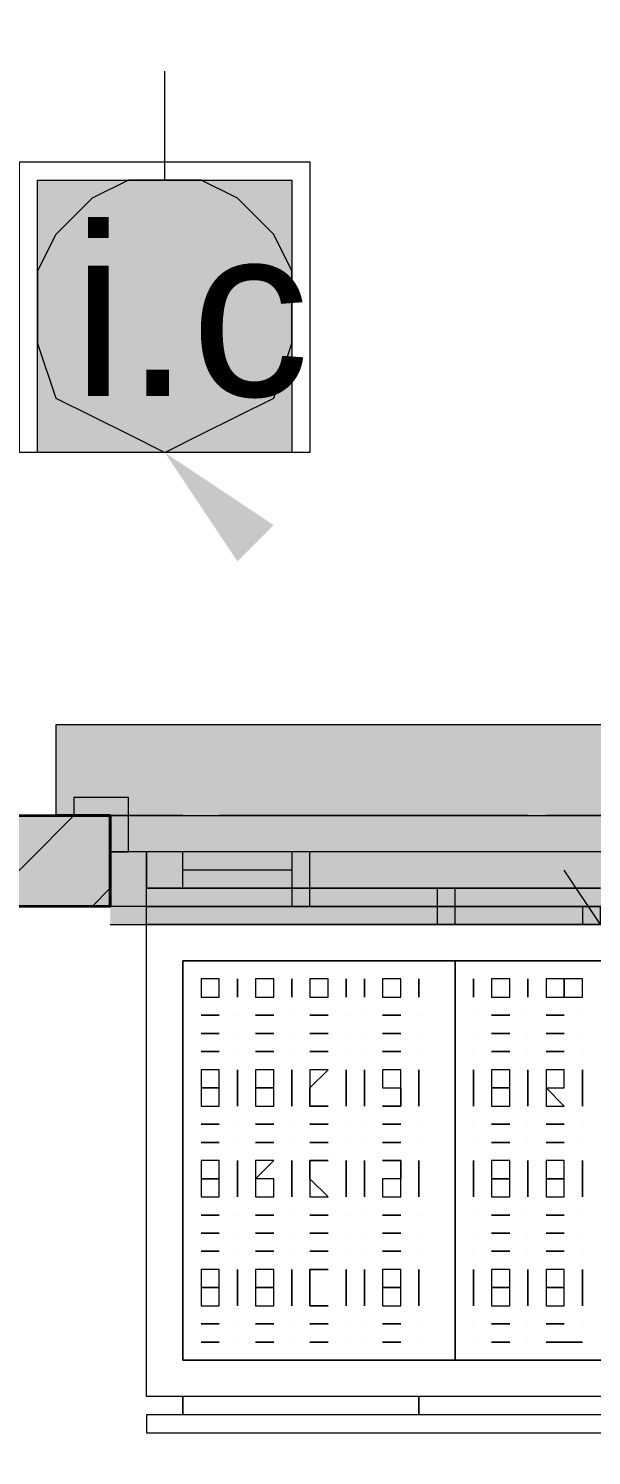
# Model space of a CAD drawing. Header units: millimetres. Extents: x 10281558 to 12820273, y 3651177 to 5996333.
# Drawn here: x 11101397 to 11196805, y 5398517 to 5640401 of the extents above; entities that cross this region are included whole.
import ezdxf

# ---------------------------------------------------------------- set-up
doc = ezdxf.new("R2010")
doc.units = ezdxf.units.MM
doc.layers.add('PDF_Geometry', color=7, linetype='Continuous', true_color=0x029e21)
doc.layers.add('PDF_Solid Fills', color=7, linetype='Continuous', true_color=0xffffff)
doc.layers.add('PDF_Text', color=7, linetype='Continuous')
doc.styles.add('PDF ArialMT', font='arial.ttf')

msp = doc.modelspace()

# ---------------------------------------------------------------- linework, layer by layer
at = {"layer": 'PDF_Geometry', "color": 123, "lineweight": 18, "true_color": 0x70cdbd}
msp.add_lwpolyline([(11364538, 5762431), (11989304, 5762431), (11989304, 5506984), (12303225, 5506984), (12303225, 4912995), (11989304, 4912995), (11989304, 4448268), (11792333, 4448268), (11792333, 4232831), (11383004, 4232831), (11383004, 4448268), (10869034, 4448268), (10869034, 5137665), (10733616, 5137665), (10733616, 5506984), (11364538, 5506984)], close=True, dxfattribs=at)
at = {"layer": 'PDF_Geometry', "color": 23, "lineweight": 20, "true_color": 0xbf8080}
for points in [[(11124480, 5614703), (11124480, 5633169)], [(11198344, 5488518), (11192188, 5497751)]]:
    msp.add_lwpolyline(points, dxfattribs=at)
at = {"layer": 'PDF_Geometry', "color": 7, "lineweight": 13}
for points in [[(11149101, 5617780), (11149101, 5568538), (11099859, 5568538), (11099859, 5617780)], [(11102936, 5614703), (11146024, 5614703), (11146024, 5568538), (11102936, 5568538)], [(11146024, 5614703), (11146024, 5568538), (11102936, 5568538), (11102936, 5614703)], [(11146024, 5593159), (11146024, 5599314), (11142946, 5605470), (11136791, 5611625), (11130635, 5614703), (11124480, 5614703), (11118325, 5614703), (11112169, 5611625), (11106014, 5605470), (11102936, 5599314), (11102936, 5593159), (11102936, 5587004), (11106014, 5577771), (11112169, 5574693), (11118325, 5571615), (11124480, 5568538), (11130635, 5571615), (11136791, 5574693), (11142946, 5577771), (11146024, 5587004)]]:
    msp.add_lwpolyline(points, close=True, dxfattribs=at)
at = {"layer": 'PDF_Geometry', "color": 30, "lineweight": 18, "true_color": 0xff6600}
for points in [[(11290674, 5506984), (11290674, 5522373), (11106014, 5522373), (11106014, 5506984)], [(11127558, 5506984), (11115247, 5506984), (11115247, 5500829), (11118325, 5500829), (11118325, 5506984), (11115247, 5506984)], [(11167567, 5506984), (11146024, 5506984)], [(11210654, 5506984), (11189111, 5506984)], [(11149101, 5500829), (11121402, 5500829)], [(11173723, 5500829), (11146024, 5500829)], [(11229120, 5500829), (11198344, 5500829), (11170645, 5500829)], [(11281441, 5491596), (11115247, 5491596)], [(11121402, 5488518), (11149101, 5488518)], [(11146024, 5488518), (11173723, 5488518)], [(11170645, 5488518), (11198344, 5488518), (11229120, 5488518)]]:
    msp.add_lwpolyline(points, dxfattribs=at)
msp.add_lwpolyline([(11118325, 5510062), (11109092, 5510062), (11109092, 5506984), (11118325, 5506984)], close=True, dxfattribs=at)
at = {"layer": 'PDF_Geometry', "color": 7, "lineweight": 35}
msp.add_lwpolyline([(11115247, 5506984), (11115247, 5500829), (11115247, 5506984), (11115247, 5500829), (11115247, 5491596), (11115247, 5500829), (11115247, 5491596), (11004451, 5491596), (11004451, 5506984), (11115247, 5506984), (11115247, 5500829), (11115247, 5506984), (11106014, 5506984), (11115247, 5506984), (11109092, 5506984)], dxfattribs=at)
at = {"layer": 'PDF_Geometry', "color": 11, "lineweight": 13, "true_color": 0xfd8279}
for points in [[(11093703, 5491596), (11109092, 5506984)], [(11112169, 5491596), (11115247, 5494674)]]:
    msp.add_lwpolyline(points, dxfattribs=at)
at = {"layer": 'PDF_Geometry', "color": 132, "lineweight": 18, "true_color": 0x00bfbf}
for points in [[(11124480, 5506984), (11102936, 5506984)], [(11155257, 5506984), (11133713, 5506984)], [(11186033, 5506984), (11164490, 5506984)], [(11133713, 5491596), (11112169, 5491596)], [(11164490, 5491596), (11142946, 5491596)], [(11195266, 5491596), (11173723, 5491596)]]:
    msp.add_lwpolyline(points, dxfattribs=at)
at = {"layer": 'PDF_Geometry', "color": 123, "lineweight": 20, "true_color": 0x70cdbd}
msp.add_lwpolyline([(11164490, 5506984), (11133713, 5506984)], dxfattribs=at)
at = {"layer": 'PDF_Geometry', "lineweight": 20}
for points in [[(11127558, 5503907), (11127558, 5503907)], [(11127558, 5503907), (11127558, 5503907)], [(11127558, 5503907), (11127558, 5503907)], [(11127558, 5488518), (11127558, 5488518)], [(11167567, 5488518), (11167567, 5488518)], [(11136791, 5476208), (11136791, 5479285), (11136791, 5476208)], [(11146024, 5479285), (11146024, 5476208), (11146024, 5479285)], [(11155257, 5476208), (11155257, 5479285), (11155257, 5476208)], [(11158334, 5476208), (11158334, 5479285), (11158334, 5476208)], [(11167567, 5479285), (11167567, 5476208), (11167567, 5479285)], [(11173723, 5479285), (11173723, 5479285)], [(11176800, 5476208), (11176800, 5479285), (11176800, 5476208)], [(11186033, 5476208), (11186033, 5479285), (11186033, 5476208)], [(11149101, 5476208), (11152179, 5476208)], [(11133713, 5473130), (11130635, 5473130), (11133713, 5473130)], [(11136791, 5473130), (11136791, 5473130)], [(11142946, 5473130), (11139868, 5473130), (11142946, 5473130)], [(11146024, 5473130), (11146024, 5473130)], [(11149101, 5473130), (11152179, 5473130), (11149101, 5473130)], [(11155257, 5473130), (11155257, 5473130)], [(11158334, 5473130), (11158334, 5473130)], [(11158334, 5473130), (11158334, 5473130)], [(11164490, 5473130), (11161412, 5473130), (11164490, 5473130)], [(11167567, 5473130), (11167567, 5473130)], [(11176800, 5473130), (11176800, 5473130)], [(11182956, 5473130), (11179878, 5473130), (11182956, 5473130)], [(11186033, 5473130), (11186033, 5473130)], [(11189111, 5473130), (11192188, 5473130), (11189111, 5473130)], [(11195266, 5473130), (11195266, 5473130)], [(11133713, 5470052), (11130635, 5470052), (11133713, 5470052)], [(11136791, 5470052), (11136791, 5470052)], [(11142946, 5470052), (11139868, 5470052), (11142946, 5470052)], [(11146024, 5470052), (11146024, 5470052)], [(11149101, 5470052), (11152179, 5470052), (11149101, 5470052)], [(11155257, 5470052), (11155257, 5470052)], [(11158334, 5470052), (11158334, 5470052)], [(11164490, 5470052), (11161412, 5470052), (11164490, 5470052)], [(11167567, 5470052), (11167567, 5470052)], [(11167567, 5470052), (11167567, 5470052)], [(11173723, 5470052), (11173723, 5466975)], [(11176800, 5470052), (11176800, 5470052)], [(11179878, 5470052), (11182956, 5470052), (11179878, 5470052)], [(11186033, 5470052), (11186033, 5470052)], [(11192188, 5470052), (11189111, 5470052), (11192188, 5470052)], [(11195266, 5470052), (11195266, 5470052)], [(11133713, 5466975), (11130635, 5466975), (11133713, 5466975)], [(11136791, 5466975), (11136791, 5466975)], [(11142946, 5466975), (11139868, 5466975), (11142946, 5466975)], [(11146024, 5466975), (11146024, 5466975)], [(11149101, 5466975), (11152179, 5466975), (11149101, 5466975)], [(11155257, 5466975), (11155257, 5466975)], [(11158334, 5466975), (11158334, 5466975)], [(11164490, 5466975), (11161412, 5466975), (11164490, 5466975)], [(11167567, 5466975), (11167567, 5466975)], [(11176800, 5466975), (11176800, 5466975)], [(11176800, 5466975), (11176800, 5466975)], [(11179878, 5466975), (11182956, 5466975), (11179878, 5466975)], [(11186033, 5466975), (11186033, 5466975)], [(11192188, 5466975), (11189111, 5466975), (11192188, 5466975)], [(11195266, 5466975), (11195266, 5466975)], [(11136791, 5460819), (11136791, 5463897), (11136791, 5460819)], [(11146024, 5460819), (11146024, 5463897), (11146024, 5460819)], [(11155257, 5463897), (11155257, 5460819), (11155257, 5463897)], [(11158334, 5463897), (11158334, 5460819), (11158334, 5463897)], [(11167567, 5463897), (11167567, 5460819), (11167567, 5463897)], [(11176800, 5463897), (11176800, 5460819), (11176800, 5463897)], [(11186033, 5463897), (11186033, 5460819), (11186033, 5463897)], [(11195266, 5460819), (11195266, 5463897), (11195266, 5460819)], [(11136791, 5457742), (11136791, 5460819), (11136791, 5457742)], [(11146024, 5457742), (11146024, 5460819), (11146024, 5457742)], [(11155257, 5457742), (11155257, 5460819), (11155257, 5457742)], [(11158334, 5457742), (11158334, 5460819), (11158334, 5457742)], [(11167567, 5457742), (11167567, 5460819), (11167567, 5457742)], [(11176800, 5457742), (11176800, 5460819), (11176800, 5457742)], [(11186033, 5457742), (11186033, 5460819), (11186033, 5457742)], [(11189111, 5460819), (11189111, 5460819)], [(11195266, 5457742), (11195266, 5460819), (11195266, 5457742)], [(11133713, 5454664), (11130635, 5454664), (11133713, 5454664)], [(11136791, 5454664), (11136791, 5454664)], [(11142946, 5454664), (11139868, 5454664), (11142946, 5454664)], [(11146024, 5454664), (11146024, 5454664)], [(11149101, 5454664), (11152179, 5454664), (11149101, 5454664)], [(11155257, 5454664), (11155257, 5454664)], [(11158334, 5454664), (11158334, 5454664)], [(11164490, 5454664), (11161412, 5454664), (11164490, 5454664)], [(11167567, 5454664), (11167567, 5454664)], [(11176800, 5454664), (11176800, 5454664)], [(11179878, 5454664), (11182956, 5454664), (11179878, 5454664)], [(11186033, 5454664), (11186033, 5454664)], [(11189111, 5454664), (11192188, 5454664), (11189111, 5454664)], [(11195266, 5454664), (11195266, 5454664)], [(11133713, 5451586), (11130635, 5451586), (11133713, 5451586)], [(11136791, 5451586), (11136791, 5451586)], [(11142946, 5451586), (11139868, 5451586), (11142946, 5451586)], [(11146024, 5451586), (11146024, 5451586)], [(11149101, 5451586), (11152179, 5451586), (11149101, 5451586)], [(11155257, 5451586), (11155257, 5451586)], [(11158334, 5451586), (11158334, 5451586)], [(11164490, 5451586), (11161412, 5451586), (11164490, 5451586)], [(11167567, 5451586), (11167567, 5451586)], [(11176800, 5451586), (11176800, 5451586)], [(11179878, 5451586), (11182956, 5451586), (11179878, 5451586)], [(11186033, 5451586), (11186033, 5451586)], [(11192188, 5451586), (11189111, 5451586), (11192188, 5451586)], [(11195266, 5451586), (11195266, 5451586)], [(11136791, 5445431), (11136791, 5448509), (11136791, 5445431)], [(11146024, 5448509), (11146024, 5445431), (11146024, 5448509)], [(11155257, 5448509), (11155257, 5445431), (11155257, 5448509)], [(11158334, 5448509), (11158334, 5445431), (11158334, 5448509)], [(11167567, 5448509), (11167567, 5445431), (11167567, 5448509)], [(11176800, 5448509), (11176800, 5445431), (11176800, 5448509)], [(11186033, 5448509), (11186033, 5445431), (11186033, 5448509)], [(11195266, 5445431), (11195266, 5448509), (11195266, 5445431)], [(11136791, 5442353), (11136791, 5445431), (11136791, 5442353)], [(11146024, 5442353), (11146024, 5445431), (11146024, 5442353)], [(11155257, 5442353), (11155257, 5445431), (11155257, 5442353)], [(11158334, 5442353), (11158334, 5445431), (11158334, 5442353)], [(11167567, 5445431), (11167567, 5442353), (11167567, 5445431)], [(11176800, 5442353), (11176800, 5445431), (11176800, 5442353)], [(11186033, 5442353), (11186033, 5445431), (11186033, 5442353)], [(11195266, 5442353), (11195266, 5445431), (11195266, 5442353)], [(11130635, 5439276), (11133713, 5439276), (11130635, 5439276)], [(11136791, 5439276), (11136791, 5439276)], [(11142946, 5439276), (11139868, 5439276), (11142946, 5439276)], [(11146024, 5439276), (11146024, 5439276)], [(11149101, 5439276), (11152179, 5439276), (11149101, 5439276)], [(11155257, 5439276), (11155257, 5439276)], [(11158334, 5439276), (11158334, 5439276)], [(11164490, 5439276), (11161412, 5439276), (11164490, 5439276)], [(11167567, 5439276), (11167567, 5439276)], [(11176800, 5439276), (11176800, 5439276)], [(11179878, 5439276), (11182956, 5439276), (11179878, 5439276)], [(11186033, 5439276), (11186033, 5439276)], [(11192188, 5439276), (11189111, 5439276), (11192188, 5439276)], [(11195266, 5439276), (11195266, 5439276)], [(11130635, 5436198), (11133713, 5436198), (11130635, 5436198)], [(11136791, 5436198), (11136791, 5436198)], [(11142946, 5436198), (11139868, 5436198), (11142946, 5436198)], [(11146024, 5436198), (11146024, 5436198)], [(11149101, 5436198), (11152179, 5436198), (11149101, 5436198)], [(11155257, 5436198), (11155257, 5436198)], [(11158334, 5436198), (11158334, 5436198)], [(11164490, 5436198), (11161412, 5436198), (11164490, 5436198)], [(11167567, 5436198), (11167567, 5436198)], [(11176800, 5436198), (11176800, 5436198)], [(11179878, 5436198), (11182956, 5436198), (11179878, 5436198)], [(11186033, 5436198), (11186033, 5436198)], [(11192188, 5436198), (11189111, 5436198), (11192188, 5436198)], [(11195266, 5436198), (11195266, 5436198)], [(11133713, 5433120), (11130635, 5433120), (11133713, 5433120)], [(11136791, 5433120), (11136791, 5433120)], [(11142946, 5433120), (11139868, 5433120), (11142946, 5433120)], [(11146024, 5433120), (11146024, 5433120)], [(11149101, 5433120), (11152179, 5433120), (11149101, 5433120)], [(11155257, 5433120), (11155257, 5433120)], [(11158334, 5433120), (11158334, 5433120)], [(11164490, 5433120), (11161412, 5433120), (11164490, 5433120)], [(11167567, 5433120), (11167567, 5433120)], [(11176800, 5433120), (11176800, 5433120)], [(11179878, 5433120), (11182956, 5433120), (11179878, 5433120)], [(11186033, 5433120), (11186033, 5433120)], [(11189111, 5433120), (11192188, 5433120), (11189111, 5433120)], [(11189111, 5433120), (11192188, 5433120)], [(11195266, 5433120), (11195266, 5433120)], [(11136791, 5426965), (11136791, 5430043), (11136791, 5426965)], [(11146024, 5430043), (11146024, 5426965), (11146024, 5430043)], [(11155257, 5426965), (11155257, 5430043), (11155257, 5426965)], [(11158334, 5430043), (11158334, 5426965), (11158334, 5430043)], [(11167567, 5426965), (11167567, 5430043), (11167567, 5426965)], [(11176800, 5430043), (11176800, 5426965), (11176800, 5430043)], [(11186033, 5430043), (11186033, 5426965), (11186033, 5430043)], [(11195266, 5426965), (11195266, 5430043), (11195266, 5426965)], [(11136791, 5423887), (11136791, 5426965), (11136791, 5423887)], [(11146024, 5426965), (11146024, 5423887), (11146024, 5426965)], [(11155257, 5423887), (11155257, 5426965), (11155257, 5423887)], [(11158334, 5426965), (11158334, 5423887), (11158334, 5426965)], [(11167567, 5423887), (11167567, 5426965), (11167567, 5423887)], [(11173723, 5426965), (11173723, 5426965)], [(11176800, 5423887), (11176800, 5426965), (11176800, 5423887)], [(11186033, 5423887), (11186033, 5426965), (11186033, 5423887)], [(11195266, 5423887), (11195266, 5426965), (11195266, 5423887)], [(11167567, 5423887), (11167567, 5423887)], [(11133713, 5420810), (11130635, 5420810), (11133713, 5420810)], [(11136791, 5420810), (11136791, 5420810)], [(11142946, 5420810), (11139868, 5420810), (11142946, 5420810)], [(11146024, 5420810), (11146024, 5420810)], [(11149101, 5420810), (11152179, 5420810), (11149101, 5420810)], [(11155257, 5420810), (11155257, 5420810)], [(11158334, 5420810), (11158334, 5420810)], [(11158334, 5420810), (11158334, 5420810)], [(11164490, 5420810), (11161412, 5420810), (11164490, 5420810)], [(11167567, 5420810), (11167567, 5420810)], [(11176800, 5420810), (11176800, 5420810)], [(11179878, 5420810), (11182956, 5420810), (11179878, 5420810)], [(11186033, 5420810), (11186033, 5420810)], [(11189111, 5420810), (11192188, 5420810), (11189111, 5420810)], [(11195266, 5420810), (11195266, 5420810)], [(11133713, 5417732), (11130635, 5417732), (11133713, 5417732)], [(11136791, 5417732), (11136791, 5417732)], [(11139868, 5417732), (11142946, 5417732), (11139868, 5417732)], [(11146024, 5417732), (11146024, 5417732)], [(11149101, 5417732), (11152179, 5417732), (11149101, 5417732)], [(11149101, 5417732), (11152179, 5417732)], [(11155257, 5417732), (11155257, 5417732)], [(11158334, 5417732), (11158334, 5417732)], [(11161412, 5417732), (11164490, 5417732), (11161412, 5417732)], [(11167567, 5417732), (11167567, 5417732)], [(11176800, 5417732), (11176800, 5417732)], [(11179878, 5417732), (11182956, 5417732), (11179878, 5417732)], [(11186033, 5417732), (11186033, 5417732)], [(11189111, 5417732), (11192188, 5417732), (11189111, 5417732)], [(11195266, 5417732), (11192188, 5417732), (11195266, 5417732)], [(11173723, 5414654), (11173723, 5414654)], [(11127558, 5405422), (11127558, 5408499), (11127558, 5405422), (11127558, 5408499), (11127558, 5405422), (11127558, 5408499), (11127558, 5405422), (11127558, 5408499), (11127558, 5405422), (11127558, 5408499), (11127558, 5405422), (11127558, 5408499), (11127558, 5405422), (11127558, 5408499)], [(11167567, 5405422), (11167567, 5408499), (11167567, 5405422), (11167567, 5408499), (11167567, 5405422), (11167567, 5408499), (11167567, 5405422), (11167567, 5408499), (11167567, 5405422), (11167567, 5408499), (11167567, 5405422), (11167567, 5408499), (11167567, 5405422), (11167567, 5408499)]]:
    msp.add_lwpolyline(points, dxfattribs=at)
at = {"layer": 'PDF_Geometry', "color": 30, "lineweight": 20, "true_color": 0xff6600}
for points in [[(11115247, 5488518), (11121402, 5488518), (11121402, 5500829), (11115247, 5500829)], [(11146024, 5500829), (11127558, 5500829)], [(11146024, 5497751), (11127558, 5497751)], [(11127558, 5494674), (11146024, 5494674)], [(11149101, 5491596), (11170645, 5491596)], [(11173723, 5488518), (11195266, 5488518)]]:
    msp.add_lwpolyline(points, dxfattribs=at)
for points in [[(11121402, 5494674), (11127558, 5494674), (11127558, 5500829), (11121402, 5500829)], [(11149101, 5494674), (11170645, 5494674), (11149101, 5494674), (11149101, 5500829), (11146024, 5500829), (11146024, 5494674)], [(11146024, 5491596), (11149101, 5491596), (11149101, 5494674), (11146024, 5494674)], [(11173723, 5491596), (11195266, 5491596), (11173723, 5491596), (11173723, 5494674), (11170645, 5494674), (11170645, 5491596)], [(11170645, 5488518), (11173723, 5488518), (11173723, 5491596), (11170645, 5491596)], [(11198344, 5491596), (11195266, 5491596), (11195266, 5488518), (11198344, 5488518)]]:
    msp.add_lwpolyline(points, close=True, dxfattribs=at)
at = {"layer": 'PDF_Geometry', "color": 7, "lineweight": 0, "true_color": 0xffffff}
for points in [[(11149101, 5494674), (11121402, 5494674), (11149101, 5494674)], [(11173723, 5494674), (11146024, 5494674), (11173723, 5494674)], [(11198344, 5494674), (11170645, 5494674), (11198344, 5494674)]]:
    msp.add_lwpolyline(points, dxfattribs=at)
at = {"layer": 'PDF_Geometry', "lineweight": 20}
for points in [[(11121402, 5491596), (11336839, 5491596), (11336839, 5488518), (11121402, 5488518)], [(11336839, 5408499), (11121402, 5408499), (11121402, 5488518), (11336839, 5488518)], [(11127558, 5482363), (11173723, 5482363), (11173723, 5414654), (11127558, 5414654)], [(11330683, 5482363), (11127558, 5482363), (11127558, 5414654), (11330683, 5414654)], [(11173723, 5482363), (11216810, 5482363), (11216810, 5414654), (11173723, 5414654)], [(11133713, 5476208), (11133713, 5479285), (11130635, 5479285), (11130635, 5476208)], [(11142946, 5476208), (11142946, 5479285), (11139868, 5479285), (11139868, 5476208)], [(11149101, 5476208), (11152179, 5476208), (11152179, 5479285), (11149101, 5479285)], [(11164490, 5476208), (11164490, 5479285), (11161412, 5479285), (11161412, 5476208)], [(11182956, 5476208), (11182956, 5479285), (11179878, 5479285), (11179878, 5476208)], [(11189111, 5479285), (11189111, 5476208), (11192188, 5476208), (11192188, 5479285)], [(11192188, 5476208), (11195266, 5476208), (11195266, 5479285), (11192188, 5479285)], [(11133713, 5463897), (11130635, 5463897), (11130635, 5460819), (11133713, 5460819)], [(11142946, 5463897), (11139868, 5463897), (11139868, 5460819), (11142946, 5460819)], [(11149101, 5460819), (11152179, 5463897), (11149101, 5463897)], [(11161412, 5463897), (11161412, 5460819), (11164490, 5460819), (11164490, 5463897)], [(11179878, 5460819), (11182956, 5460819), (11182956, 5463897), (11179878, 5463897)], [(11189111, 5460819), (11192188, 5460819), (11192188, 5463897), (11189111, 5463897)], [(11133713, 5457742), (11133713, 5460819), (11130635, 5460819), (11130635, 5457742)], [(11142946, 5457742), (11142946, 5460819), (11139868, 5460819), (11139868, 5457742)], [(11149101, 5457742), (11152179, 5457742), (11149101, 5457742), (11149101, 5460819)], [(11164490, 5457742), (11164490, 5460819), (11164490, 5457742), (11161412, 5457742)], [(11179878, 5457742), (11182956, 5457742), (11182956, 5460819), (11179878, 5460819)], [(11189111, 5457742), (11192188, 5457742), (11189111, 5460819)], [(11133713, 5448509), (11130635, 5448509), (11130635, 5445431), (11133713, 5445431)], [(11142946, 5448509), (11139868, 5448509), (11139868, 5445431)], [(11149101, 5445431), (11149101, 5448509), (11152179, 5448509), (11149101, 5448509)], [(11164490, 5448509), (11161412, 5448509), (11164490, 5448509), (11164490, 5445431)], [(11179878, 5445431), (11182956, 5445431), (11182956, 5448509), (11179878, 5448509)], [(11189111, 5448509), (11189111, 5445431), (11192188, 5445431), (11192188, 5448509)], [(11133713, 5442353), (11133713, 5445431), (11130635, 5445431), (11130635, 5442353)], [(11142946, 5442353), (11142946, 5445431), (11139868, 5445431), (11139868, 5442353)], [(11149101, 5442353), (11152179, 5442353), (11149101, 5445431)], [(11164490, 5442353), (11164490, 5445431), (11161412, 5445431), (11161412, 5442353)], [(11179878, 5442353), (11182956, 5442353), (11182956, 5445431), (11179878, 5445431)], [(11189111, 5442353), (11192188, 5442353), (11192188, 5445431), (11189111, 5445431)], [(11133713, 5430043), (11130635, 5430043), (11130635, 5426965), (11133713, 5426965)], [(11139868, 5430043), (11139868, 5426965), (11142946, 5426965), (11142946, 5430043)], [(11149101, 5426965), (11149101, 5430043), (11152179, 5430043), (11149101, 5430043)], [(11164490, 5426965), (11164490, 5430043), (11161412, 5430043), (11161412, 5426965)], [(11179878, 5426965), (11182956, 5426965), (11182956, 5430043), (11179878, 5430043)], [(11189111, 5430043), (11189111, 5426965), (11192188, 5426965), (11192188, 5430043)], [(11133713, 5423887), (11133713, 5426965), (11130635, 5426965), (11130635, 5423887)], [(11142946, 5423887), (11142946, 5426965), (11139868, 5426965), (11139868, 5423887)], [(11149101, 5423887), (11152179, 5423887), (11149101, 5423887), (11149101, 5426965)], [(11164490, 5426965), (11161412, 5426965), (11161412, 5423887), (11164490, 5423887)], [(11179878, 5423887), (11182956, 5423887), (11182956, 5426965), (11179878, 5426965)], [(11192188, 5426965), (11189111, 5426965), (11189111, 5423887), (11192188, 5423887)], [(11121402, 5402344), (11336839, 5402344), (11336839, 5405422), (11121402, 5405422)]]:
    msp.add_lwpolyline(points, close=True, dxfattribs=at)
at = {"layer": 'PDF_Solid Fills', "color": 7, "true_color": 0xf2f9ff, "transparency": 33554559}
for points in [[(11102936, 5614703), (11146024, 5614703), (11146024, 5614703)], [(11146024, 5568538), (11102936, 5568538), (11102936, 5614703)], [(11102936, 5614703), (11146024, 5614703), (11146024, 5568538)], [(11146024, 5568538), (11146024, 5568538), (11102936, 5568538)]]:
    msp.add_solid(points, dxfattribs=at)
at = {"layer": 'PDF_Solid Fills', "color": 23, "true_color": 0xbf8080, "transparency": 33554559}
msp.add_solid([(11124480, 5568538), (11142946, 5556227), (11136791, 5550072)], dxfattribs=at)
at = {"layer": 'PDF_Solid Fills', "transparency": 33554559}
for points in [[(11106014, 5522373), (11290674, 5522373), (11290674, 5522373)], [(11290674, 5522373), (11106014, 5522373), (11290674, 5506984)], [(11106014, 5522373), (11290674, 5506984), (11106014, 5506984)], [(11118325, 5510062), (11109092, 5510062), (11118325, 5506984)], [(11109092, 5510062), (11118325, 5506984), (11109092, 5506984)], [(11004451, 5506984), (11115247, 5506984), (11115247, 5506984)], [(11115247, 5506984), (11004451, 5506984), (11115247, 5500829)], [(11004451, 5506984), (11115247, 5500829), (11004451, 5500829)], [(11115247, 5506984), (11290674, 5506984), (11290674, 5506984)], [(11290674, 5506984), (11290674, 5506984), (11115247, 5506984)], [(11281441, 5500829), (11115247, 5500829), (11115247, 5506984)], [(11115247, 5506984), (11281441, 5506984), (11281441, 5500829)], [(11118325, 5506984), (11115247, 5506984), (11118325, 5500829)], [(11115247, 5506984), (11118325, 5500829), (11115247, 5500829)], [(11115247, 5491596), (11004451, 5491596), (11004451, 5500829)], [(11004451, 5500829), (11115247, 5500829), (11115247, 5491596)], [(11115247, 5500829), (11281441, 5500829), (11281441, 5500829)], [(11281441, 5491596), (11115247, 5491596), (11115247, 5500829)], [(11115247, 5500829), (11281441, 5500829), (11281441, 5491596)], [(11281441, 5500829), (11281441, 5500829), (11115247, 5500829)], [(11121402, 5500829), (11115247, 5500829), (11121402, 5488518)], [(11115247, 5500829), (11121402, 5488518), (11115247, 5488518)], [(11121402, 5500829), (11149101, 5500829), (11149101, 5500829)], [(11149101, 5500829), (11121402, 5500829), (11149101, 5494674)], [(11121402, 5500829), (11149101, 5494674), (11121402, 5494674)], [(11121402, 5500829), (11127558, 5500829), (11127558, 5500829)], [(11127558, 5494674), (11121402, 5494674), (11121402, 5500829)], [(11121402, 5500829), (11127558, 5500829), (11127558, 5494674)], [(11127558, 5500829), (11127558, 5494674), (11146024, 5494674)], [(11127558, 5500829), (11146024, 5500829), (11146024, 5494674)], [(11146024, 5500829), (11173723, 5500829), (11173723, 5500829)], [(11173723, 5500829), (11146024, 5500829), (11173723, 5494674)], [(11146024, 5500829), (11173723, 5494674), (11146024, 5494674)], [(11149101, 5500829), (11146024, 5500829), (11149101, 5494674)], [(11146024, 5500829), (11149101, 5494674), (11146024, 5494674)], [(11170645, 5500829), (11198344, 5500829), (11198344, 5500829)], [(11198344, 5500829), (11170645, 5500829), (11198344, 5494674)], [(11170645, 5500829), (11198344, 5494674), (11170645, 5494674)], [(11121402, 5494674), (11149101, 5494674), (11149101, 5494674)], [(11149101, 5488518), (11121402, 5488518), (11121402, 5494674)], [(11121402, 5494674), (11149101, 5494674), (11149101, 5488518)], [(11127558, 5494674), (11127558, 5494674), (11121402, 5494674)], [(11146024, 5494674), (11173723, 5494674), (11173723, 5494674)], [(11173723, 5488518), (11146024, 5488518), (11146024, 5494674)], [(11146024, 5494674), (11173723, 5494674), (11173723, 5488518)], [(11149101, 5494674), (11146024, 5494674), (11149101, 5491596)], [(11146024, 5494674), (11149101, 5491596), (11146024, 5491596)], [(11149101, 5494674), (11170645, 5494674), (11170645, 5494674)], [(11170645, 5491596), (11149101, 5491596), (11149101, 5494674)], [(11149101, 5494674), (11170645, 5494674), (11170645, 5491596)], [(11170645, 5494674), (11198344, 5494674), (11198344, 5494674)], [(11198344, 5488518), (11170645, 5488518), (11170645, 5494674)], [(11170645, 5494674), (11198344, 5494674), (11198344, 5488518)], [(11173723, 5494674), (11170645, 5494674), (11173723, 5491596)], [(11170645, 5494674), (11173723, 5491596), (11170645, 5491596)], [(11115247, 5491596), (11115247, 5491596), (11004451, 5491596)], [(11281441, 5491596), (11281441, 5491596), (11115247, 5491596)], [(11170645, 5491596), (11170645, 5491596), (11149101, 5491596)], [(11173723, 5491596), (11170645, 5491596), (11173723, 5488518)], [(11170645, 5491596), (11173723, 5488518), (11170645, 5488518)], [(11173723, 5491596), (11195266, 5491596), (11195266, 5491596)], [(11195266, 5488518), (11173723, 5488518), (11173723, 5491596)], [(11173723, 5491596), (11195266, 5491596), (11195266, 5488518)], [(11198344, 5491596), (11195266, 5491596), (11198344, 5488518)], [(11195266, 5491596), (11198344, 5488518), (11195266, 5488518)], [(11149101, 5488518), (11149101, 5488518), (11121402, 5488518)], [(11173723, 5488518), (11173723, 5488518), (11146024, 5488518)], [(11198344, 5488518), (11198344, 5488518), (11170645, 5488518)], [(11195266, 5488518), (11195266, 5488518), (11173723, 5488518)]]:
    msp.add_solid(points, dxfattribs=at)

# ---------------------------------------------------------------- texts
at = {"layer": 'PDF_Text', "insert": (11108769, 5592286), "char_height": 28810.3, "attachment_point": 4, "style": 'PDF ArialMT'}
msp.add_mtext('i.c', dxfattribs=at)

doc.saveas('drawing.dxf')
